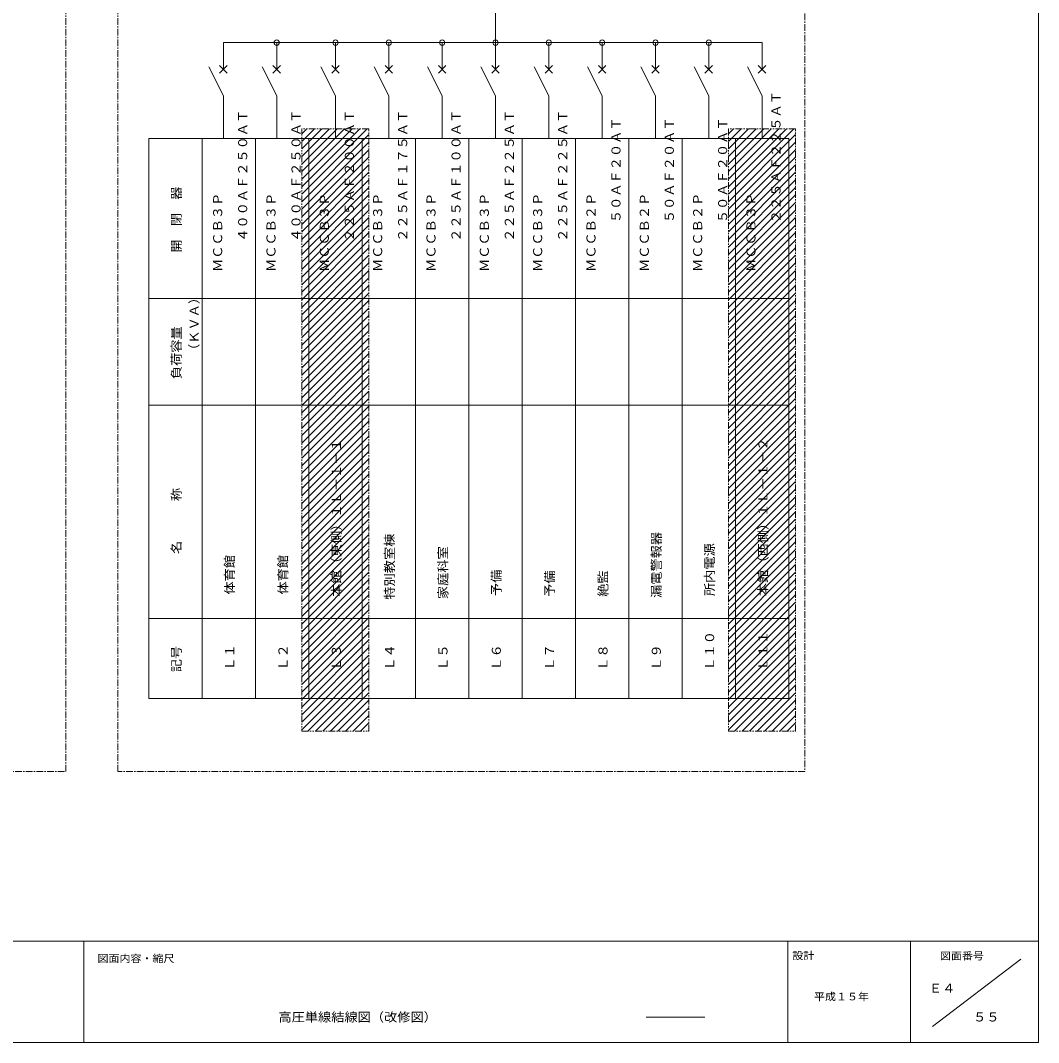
# Model space of a CAD drawing. Units: millimetres, scale not verified. Extents: x -33000 to 320985, y -33550 to 4750.
# Drawn here: x 3310 to 22400, y -33550 to -14387 of the extents above; entities that cross this region are included whole.
import ezdxf
from ezdxf.enums import TextEntityAlignment as Align

# ---------------------------------------------------------------- set-up
doc = ezdxf.new("R2010")
doc.units = ezdxf.units.MM
doc.header["$LTSCALE"] = 100
doc.linetypes.add('USER1', pattern=[2, 1.25, -0.25, 0.25, -0.25])
doc.linetypes.add('USER3', pattern=[2.5, 1.25, -0.25, 0.25, -0.25, 0.25, -0.25])
doc.layers.add('0-0_SOGO-EISEI', color=7, linetype='Continuous', lineweight=18)
doc.layers.add('0-1_1', color=6, linetype='Continuous', lineweight=18)
doc.styles.add('ＭＳ ゴシック', font='')
doc.styles.get('ＭＳ ゴシック').set_extended_font_data('MS Gothic')

msp = doc.modelspace()

# ---------------------------------------------------------------- linework, layer by layer
at = {"layer": '0-0_SOGO-EISEI', "color": 2}
for p, q in [((22400, -33550.4), (22400, 4749.6)), ((-33000, -31650.4), (22400, -31650.4)), ((-33000, -33550.4), (22400, -33550.4))]:
    msp.add_line(p, q, dxfattribs=at)
at = {"layer": '0-0_SOGO-EISEI', "color": 1}
for p, q in [((4500, -31650.4), (4500, -33550.4)), ((17700, -31650.4), (17700, -33550.4)), ((20000, -31650.4), (20000, -33550.4)), ((22070, -31986.8), (20411.3, -33250.6))]:
    msp.add_line(p, q, dxfattribs=at)
at = {"layer": '0-1_1', "color": 1, "linetype": 'USER1'}
for p, q in [((4161.5, -28471.4), (4161.5, -469.2)), ((-6987.5, -28471.4), (4161.5, -28471.4))]:
    msp.add_line(p, q, dxfattribs=at)
at = {"layer": '0-1_1', "color": 1}
for p, q in [((12216.7, -10187.3), (12216.7, -14802.8)), ((7115, -14802.8), (7115, -15303.5)), ((7115, -14802.8), (17216.7, -14802.8)), ((8115, -14802.8), (8115, -15303.5)), ((9216.7, -14802.8), (9216.7, -15303.5)), ((10216.7, -14802.8), (10216.7, -15303.5)), ((11216.7, -14802.8), (11216.7, -15303.5)), ((12216.7, -14802.8), (12216.7, -15303.5)), ((13216.7, -14802.8), (13216.7, -15303.5)), ((14216.7, -14802.8), (14216.7, -15303.5)), ((15216.7, -14802.8), (15216.7, -15303.5)), ((16216.7, -14802.8), (16216.7, -15303.5)), ((17216.7, -14802.8), (17216.7, -15303.5)), ((7043.7, -15232.6), (7185.2, -15374)), ((7185.2, -15232.6), (7043.7, -15374)), ((8043.7, -15232.6), (8185.2, -15374)), ((8185.2, -15232.6), (8043.7, -15374)), ((9145.5, -15232.6), (9286.9, -15374)), ((9286.9, -15232.6), (9145.5, -15374)), ((10145.5, -15232.6), (10286.9, -15374)), ((10286.9, -15232.6), (10145.5, -15374)), ((11145.5, -15232.6), (11286.9, -15374)), ((11286.9, -15232.6), (11145.5, -15374)), ((12145.5, -15232.6), (12286.9, -15374)), ((12286.9, -15232.6), (12145.5, -15374)), ((13145.5, -15232.6), (13286.9, -15374)), ((13286.9, -15232.6), (13145.5, -15374)), ((14145.5, -15232.6), (14286.9, -15374)), ((14286.9, -15232.6), (14145.5, -15374)), ((15145.5, -15232.6), (15286.9, -15374)), ((15286.9, -15232.6), (15145.5, -15374)), ((16145.5, -15232.6), (16286.9, -15374)), ((16286.9, -15232.6), (16145.5, -15374)), ((17145.5, -15232.6), (17286.9, -15374)), ((17286.9, -15232.6), (17145.5, -15374)), ((7115, -15802.8), (7115, -16602.8)), ((8115, -15802.8), (8115, -16602.8)), ((9216.7, -15802.8), (9216.7, -16602.8)), ((10216.7, -15802.8), (10216.7, -16602.8)), ((11216.7, -15802.8), (11216.7, -16602.8)), ((12216.7, -15802.8), (12216.7, -16602.8)), ((13216.7, -15802.8), (13216.7, -16602.8)), ((14216.7, -15802.8), (14216.7, -16602.8)), ((15216.7, -15802.8), (15216.7, -16602.8)), ((16216.7, -15802.8), (16216.7, -16602.8)), ((17216.7, -15802.8), (17216.7, -16602.8)), ((15039.4, -33072.4), (16143.9, -33072.4))]:
    msp.add_line(p, q, dxfattribs=at)
at = {"layer": '0-1_1', "color": 4}
for p, q in [((6841.8, -15256.5), (7115, -15802.8)), ((7841.8, -15256.5), (8115, -15802.8)), ((8943.6, -15256.5), (9216.7, -15802.8)), ((9943.6, -15256.5), (10216.7, -15802.8)), ((10943.6, -15256.5), (11216.7, -15802.8)), ((11943.6, -15256.5), (12216.7, -15802.8)), ((12943.6, -15256.5), (13216.7, -15802.8)), ((13943.6, -15256.5), (14216.7, -15802.8)), ((14943.6, -15256.5), (15216.7, -15802.8)), ((15943.6, -15256.5), (16216.7, -15802.8)), ((16943.6, -15256.5), (17216.7, -15802.8))]:
    msp.add_line(p, q, dxfattribs=at)
at = {"layer": '0-1_1'}
for p, q in [((8584.6, -17645.2), (9812.3, -16417.5)), ((8584.6, -17503.8), (9670.8, -16417.5)), ((8584.6, -17362.4), (9529.4, -16417.5)), ((8584.6, -17220.9), (9388, -16417.5)), ((8584.6, -17079.5), (9246.6, -16417.5)), ((8584.6, -16938.1), (9105.1, -16417.5)), ((8584.6, -16796.7), (8963.7, -16417.5)), ((8584.6, -16655.2), (8822.3, -16417.5)), ((8584.6, -16513.8), (8680.9, -16417.5)), ((16584.6, -17645.2), (17812.3, -16417.5)), ((16584.6, -17503.8), (17670.8, -16417.5)), ((16584.6, -17362.4), (17529.4, -16417.5)), ((16584.6, -17220.9), (17388, -16417.5)), ((16584.6, -17079.5), (17246.6, -16417.5)), ((16584.6, -16938.1), (17105.1, -16417.5)), ((16584.6, -16796.7), (16963.7, -16417.5)), ((16584.6, -16655.2), (16822.3, -16417.5)), ((16584.6, -16513.8), (16680.9, -16417.5)), ((8584.6, -17786.6), (9843.5, -16527.7)), ((8584.6, -17928), (9843.5, -16669.1)), ((16584.6, -17786.6), (17843.5, -16527.7)), ((16584.6, -17928), (17843.5, -16669.1)), ((8584.6, -18069.5), (9843.5, -16810.5)), ((16584.6, -18069.5), (17843.5, -16810.5)), ((8584.6, -18210.9), (9843.5, -16951.9)), ((16584.6, -18210.9), (17843.5, -16951.9)), ((8584.6, -18352.3), (9843.5, -17093.3)), ((8584.6, -18493.7), (9843.5, -17234.8)), ((16584.6, -18352.3), (17843.5, -17093.3)), ((16584.6, -18493.7), (17843.5, -17234.8)), ((8584.6, -18635.2), (9843.5, -17376.2)), ((16584.6, -18635.2), (17843.5, -17376.2)), ((8584.6, -18776.6), (9843.5, -17517.6)), ((16584.6, -18776.6), (17843.5, -17517.6)), ((8584.6, -18918), (9843.5, -17659)), ((8584.6, -19059.4), (9843.5, -17800.4)), ((16584.6, -18918), (17843.5, -17659)), ((16584.6, -19059.4), (17843.5, -17800.4)), ((8584.6, -19200.8), (9843.5, -17941.9)), ((16584.6, -19200.8), (17843.5, -17941.9)), ((8584.6, -19342.3), (9843.5, -18083.3)), ((16584.6, -19342.3), (17843.5, -18083.3)), ((8584.6, -19483.7), (9843.5, -18224.7)), ((8584.6, -19625.1), (9843.5, -18366.1)), ((16584.6, -19483.7), (17843.5, -18224.7)), ((16584.6, -19625.1), (17843.5, -18366.1)), ((8584.6, -19766.5), (9843.5, -18507.6)), ((16584.6, -19766.5), (17843.5, -18507.6)), ((8584.6, -19907.9), (9843.5, -18649)), ((16584.6, -19907.9), (17843.5, -18649)), ((8584.6, -20049.4), (9843.5, -18790.4)), ((8584.6, -20190.8), (9843.5, -18931.8)), ((16584.6, -20049.4), (17843.5, -18790.4)), ((16584.6, -20190.8), (17843.5, -18931.8)), ((8584.6, -20332.2), (9843.5, -19073.2)), ((16584.6, -20332.2), (17843.5, -19073.2)), ((8584.6, -20473.6), (9843.5, -19214.7)), ((16584.6, -20473.6), (17843.5, -19214.7)), ((8584.6, -20615), (9843.5, -19356.1)), ((8584.6, -20756.5), (9843.5, -19497.5)), ((16584.6, -20615), (17843.5, -19356.1)), ((16584.6, -20756.5), (17843.5, -19497.5)), ((8584.6, -20897.9), (9843.5, -19638.9)), ((16584.6, -20897.9), (17843.5, -19638.9)), ((8584.6, -21039.3), (9843.5, -19780.3)), ((8584.6, -21180.7), (9843.5, -19921.8)), ((16584.6, -21039.3), (17843.5, -19780.3)), ((16584.6, -21180.7), (17843.5, -19921.8)), ((8584.6, -21322.1), (9843.5, -20063.2)), ((16584.6, -21322.1), (17843.5, -20063.2)), ((8584.6, -21463.6), (9843.5, -20204.6)), ((16584.6, -21463.6), (17843.5, -20204.6)), ((8584.6, -21605), (9843.5, -20346)), ((8584.6, -21746.4), (9843.5, -20487.5)), ((16584.6, -21605), (17843.5, -20346)), ((16584.6, -21746.4), (17843.5, -20487.5)), ((8584.6, -21887.8), (9843.5, -20628.9)), ((16584.6, -21887.8), (17843.5, -20628.9)), ((8584.6, -22029.2), (9843.5, -20770.3)), ((16584.6, -22029.2), (17843.5, -20770.3)), ((8584.6, -22170.7), (9843.5, -20911.7)), ((8584.6, -22312.1), (9843.5, -21053.2)), ((16584.6, -22170.7), (17843.5, -20911.7)), ((16584.6, -22312.1), (17843.5, -21053.2)), ((8584.6, -22453.5), (9843.5, -21194.6)), ((16584.6, -22453.5), (17843.5, -21194.6)), ((8584.6, -22594.9), (9843.5, -21336)), ((16584.6, -22594.9), (17843.5, -21336)), ((8584.6, -22736.4), (9843.5, -21477.4)), ((8584.6, -22877.8), (9843.5, -21618.8)), ((16584.6, -22736.4), (17843.5, -21477.4)), ((16584.6, -22877.8), (17843.5, -21618.8)), ((8584.6, -23019.2), (9843.5, -21760.3)), ((16584.6, -23019.2), (17843.5, -21760.3)), ((8584.6, -23160.6), (9843.5, -21901.7)), ((16584.6, -23160.6), (17843.5, -21901.7)), ((8584.6, -23302.1), (9843.5, -22043.1)), ((8584.6, -23443.5), (9843.5, -22184.5)), ((16584.6, -23302.1), (17843.5, -22043.1)), ((16584.6, -23443.5), (17843.5, -22184.5)), ((8584.6, -23584.9), (9843.5, -22325.9)), ((16584.6, -23584.9), (17843.5, -22325.9)), ((8584.6, -23726.3), (9843.5, -22467.4)), ((8584.6, -23867.7), (9843.5, -22608.8)), ((16584.6, -23726.3), (17843.5, -22467.4)), ((16584.6, -23867.7), (17843.5, -22608.8)), ((8584.6, -24009.2), (9843.5, -22750.2)), ((16584.6, -24009.2), (17843.5, -22750.2)), ((8584.6, -24150.6), (9843.5, -22891.6)), ((16584.6, -24150.6), (17843.5, -22891.6)), ((8584.6, -24292), (9843.5, -23033)), ((8584.6, -24433.4), (9843.5, -23174.5)), ((16584.6, -24292), (17843.5, -23033)), ((16584.6, -24433.4), (17843.5, -23174.5)), ((8584.6, -24574.8), (9843.5, -23315.9)), ((16584.6, -24574.8), (17843.5, -23315.9)), ((8584.6, -24716.3), (9843.5, -23457.3)), ((16584.6, -24716.3), (17843.5, -23457.3)), ((8584.6, -24857.7), (9843.5, -23598.7)), ((8584.6, -24999.1), (9843.5, -23740.1)), ((16584.6, -24857.7), (17843.5, -23598.7)), ((16584.6, -24999.1), (17843.5, -23740.1)), ((8584.6, -25140.5), (9843.5, -23881.6)), ((16584.6, -25140.5), (17843.5, -23881.6)), ((8584.6, -25281.9), (9843.5, -24023)), ((16584.6, -25281.9), (17843.5, -24023)), ((8584.6, -25423.3), (9843.5, -24164.4)), ((8584.6, -25564.8), (9843.5, -24305.8)), ((16584.6, -25423.3), (17843.5, -24164.4)), ((16584.6, -25564.8), (17843.5, -24305.8)), ((8584.6, -25706.2), (9843.5, -24447.3)), ((16584.6, -25706.2), (17843.5, -24447.3)), ((8584.6, -25847.6), (9843.5, -24588.7)), ((16584.6, -25847.6), (17843.5, -24588.7)), ((8584.6, -25989), (9843.5, -24730.1)), ((8584.6, -26130.4), (9843.5, -24871.5)), ((16584.6, -25989), (17843.5, -24730.1)), ((16584.6, -26130.4), (17843.5, -24871.5)), ((8584.6, -26271.9), (9843.5, -25012.9)), ((16584.6, -26271.9), (17843.5, -25012.9)), ((8584.6, -26413.3), (9843.5, -25154.3)), ((16584.6, -26413.3), (17843.5, -25154.3)), ((8584.6, -26554.7), (9843.5, -25295.7)), ((8584.6, -26696.1), (9843.5, -25437.2)), ((16584.6, -26554.7), (17843.5, -25295.7)), ((16584.6, -26696.1), (17843.5, -25437.2)), ((8584.6, -26837.5), (9843.5, -25578.6)), ((16584.6, -26837.5), (17843.5, -25578.6)), ((8584.6, -26979), (9843.5, -25720)), ((8584.6, -27120.4), (9843.5, -25861.4)), ((16584.6, -26979), (17843.5, -25720)), ((16584.6, -27120.4), (17843.5, -25861.4)), ((8584.6, -27261.8), (9843.5, -26002.8)), ((16584.6, -27261.8), (17843.5, -26002.8)), ((8584.6, -27403.2), (9843.5, -26144.3)), ((16584.6, -27403.2), (17843.5, -26144.3)), ((8584.6, -27544.7), (9843.5, -26285.7)), ((8584.6, -27686.1), (9843.5, -26427.1)), ((16584.6, -27544.7), (17843.5, -26285.7)), ((16584.6, -27686.1), (17843.5, -26427.1)), ((8698, -27714.1), (9843.5, -26568.5)), ((16698, -27714.1), (17843.5, -26568.5)), ((8839.4, -27714.1), (9843.5, -26710)), ((16839.4, -27714.1), (17843.5, -26710)), ((8980.8, -27714.1), (9843.5, -26851.4)), ((9122.2, -27714.1), (9843.5, -26992.8)), ((16980.8, -27714.1), (17843.5, -26851.4)), ((17122.2, -27714.1), (17843.5, -26992.8)), ((9263.7, -27714.1), (9843.5, -27134.2)), ((17263.7, -27714.1), (17843.5, -27134.2)), ((9405.1, -27714.1), (9843.5, -27275.6)), ((17405.1, -27714.1), (17843.5, -27275.6)), ((9546.5, -27714.1), (9843.5, -27417.1)), ((9687.9, -27714.1), (9843.5, -27558.5)), ((17546.5, -27714.1), (17843.5, -27417.1)), ((17687.9, -27714.1), (17843.5, -27558.5)), ((9829.3, -27714.1), (9843.5, -27699.9)), ((17829.3, -27714.1), (17843.5, -27699.9))]:
    msp.add_line(p, q, dxfattribs=at)
at = {"layer": '0-1_1', "color": 2}
for p, q in [((5716.7, -16602.8), (5716.7, -27102.7)), ((8716.7, -16602.8), (5716.7, -16602.8)), ((17716.7, -16602.8), (8716.7, -16602.8)), ((17716.7, -16602.8), (17716.7, -27102.7)), ((5716.7, -27102.7), (8716.7, -27102.7)), ((8716.7, -27102.7), (17716.7, -27102.7))]:
    msp.add_line(p, q, dxfattribs=at)
at = {"layer": '0-1_1', "color": 9}
for p, q in [((6716.7, -16602.8), (6716.7, -27102.7)), ((7716.7, -16602.8), (7716.7, -27102.7)), ((8716.7, -16602.8), (8716.7, -27102.7)), ((9716.7, -16602.8), (9716.7, -27102.7)), ((10716.7, -16602.8), (10716.7, -27102.7)), ((11716.7, -16602.8), (11716.7, -27102.7)), ((12716.7, -16602.8), (12716.7, -27102.7)), ((13716.7, -16602.8), (13716.7, -27102.7)), ((14716.7, -16602.8), (14716.7, -27102.7)), ((15716.7, -16602.8), (15716.7, -27102.7)), ((16716.7, -16602.8), (16716.7, -27102.7)), ((5716.7, -19602.8), (17716.7, -19602.8)), ((5716.7, -21602.8), (17716.7, -21602.8)), ((5716.7, -25602.7), (17716.7, -25602.7))]:
    msp.add_line(p, q, dxfattribs=at)
at = {"layer": '0-1_1', "color": 1, "linetype": 'USER1'}
msp.add_lwpolyline([(5133.1, -28471.4), (5133.1, -4059.5), (18017.1, -4059.5), (18017.1, -28471.4)], close=True, dxfattribs=at)
at = {"layer": '0-1_1', "color": 4, "linetype": 'USER3'}
for points in [[(8584.6, -16417.5), (8584.6, -27714.1), (9843.5, -27714.1), (9843.5, -16417.5)], [(16584.6, -16417.5), (16584.6, -27714.1), (17843.5, -27714.1), (17843.5, -16417.5)]]:
    msp.add_lwpolyline(points, close=True, dxfattribs=at)
at = {"layer": '0-1_1', "color": 1}
for centre in [(8115, -14802.8), (9216.7, -14802.8), (10216.7, -14802.8), (11216.7, -14802.8), (12216.7, -14802.8), (13216.7, -14802.8), (14216.7, -14802.8), (15216.7, -14802.8), (16216.7, -14802.8)]:
    msp.add_circle(centre, 50, dxfattribs=at)

# ---------------------------------------------------------------- texts
at = {"layer": '0-0_SOGO-EISEI', "style": 'ＭＳ ゴシック', "width": 1.1}
for s, height, p in [('図面内容・縮尺', 137.5, (4753.3, -32084.8)), ('設計', 137.5, (17784.2, -32029.7)), ('図面番号', 137.5, (20550.4, -32037.7)), ('Ｅ４', 165, (20343.7, -32667)), ('平成１５年', 137.5, (18189.2, -32800.7)), ('高圧単線結線図（改修図）', 165, (8147, -33206.2)), ('５５', 165, (21173.1, -33205))]:
    msp.add_text(s, height=height, dxfattribs=at).set_placement(p, align=Align.BOTTOM_LEFT)
at = {"layer": '0-1_1', "color": 7, "style": 'ＭＳ ゴシック', "width": 1.1}
for s, rotation, p in [('２２５ＡＦ２２５ＡＴ', 90, (17610.7, -18186.8)), ('４００ＡＦ２５０ＡＴ', 90, (7610.7, -18536.8)), ('４００ＡＦ２５０ＡＴ', 90, (8610.7, -18536.8)), ('２２５ＡＦ２００ＡＴ', 90, (9610.7, -18536.8)), ('２２５ＡＦ１７５ＡＴ', 90, (10610.7, -18536.8)), ('２２５ＡＦ１００ＡＴ', 90, (11610.7, -18536.8)), ('２２５ＡＦ２２５ＡＴ', 90, (12610.7, -18536.8)), ('２２５ＡＦ２２５ＡＴ', 90, (13610.7, -18536.8)), ('５０ＡＦ２０ＡＴ', 90, (14610.7, -18186.8)), ('５０ＡＦ２０ＡＴ', 90, (15610.7, -18186.8)), ('５０ＡＦ２０ＡＴ', 90, (16610.7, -18186.8)), ('開\u3000閉\u3000器', 90, (6366.7, -18740.3)), ('ＭＣＣＢ３Ｐ', 90.001, (7141.9, -19102.8)), ('ＭＣＣＢ３Ｐ', 90.001, (8141.9, -19102.8)), ('ＭＣＣＢ３Ｐ', 90.001, (9141.9, -19102.8)), ('ＭＣＣＢ３Ｐ', 89.999, (10141.9, -19102.8)), ('ＭＣＣＢ３Ｐ', 90.001, (11141.9, -19102.8)), ('ＭＣＣＢ３Ｐ', 90.001, (12141.9, -19102.8)), ('ＭＣＣＢ３Ｐ', 90, (13141.9, -19102.8)), ('ＭＣＣＢ２Ｐ', 90, (14141.9, -19102.8)), ('ＭＣＣＢ２Ｐ', 90, (15141.9, -19102.8)), ('ＭＣＣＢ２Ｐ', 90, (16141.9, -19102.8)), ('ＭＣＣＢ３Ｐ', 90, (17141.9, -19102.8)), ('（ＫＶＡ）', 90.001, (6699.2, -20695.9)), ('負荷容量', 90, (6366.7, -21112.7)), ('本館（東側）１Ｌ－１－１', 90, (9366.7, -25193)), ('本館（西側）１Ｌ－１－２', 90, (17366.7, -25178.7)), ('名\u3000\u3000\u3000称', 90, (6366.7, -24390.4)), ('特別教室棟', 90, (10366.7, -25246.4)), ('漏電警報器', 90, (15366.7, -25214.8)), ('家庭科室', 90, (11366.7, -25235.8)), ('所内電源', 90, (16366.7, -25178.7)), ('体育館', 90, (7366.7, -25151)), ('体育館', 90.001, (8366.7, -25151)), ('予備', 90.001, (12366.7, -25178.7)), ('予備', 90, (13366.7, -25193)), ('絶監', 90, (14366.7, -25193)), ('Ｌ１０', 90.001, (16366.7, -26577.7)), ('Ｌ１１', 90, (17366.7, -26577.7)), ('記号', 90, (6366.7, -26607.7)), ('Ｌ１', 90.001, (7366.7, -26577.7)), ('Ｌ２', 90.001, (8366.7, -26577.7)), ('Ｌ３', 90, (9366.7, -26577.7)), ('Ｌ４', 90.001, (10366.7, -26577.7)), ('Ｌ５', 90.001, (11366.7, -26577.7)), ('Ｌ６', 90.001, (12366.7, -26577.7)), ('Ｌ７', 90.001, (13366.7, -26577.7)), ('Ｌ８', 90.001, (14366.7, -26577.7)), ('Ｌ９', 90.001, (15366.7, -26577.7))]:
    msp.add_text(s, height=165, rotation=rotation, dxfattribs=at).set_placement(p, align=Align.BOTTOM_LEFT)

doc.saveas('drawing.dxf')
